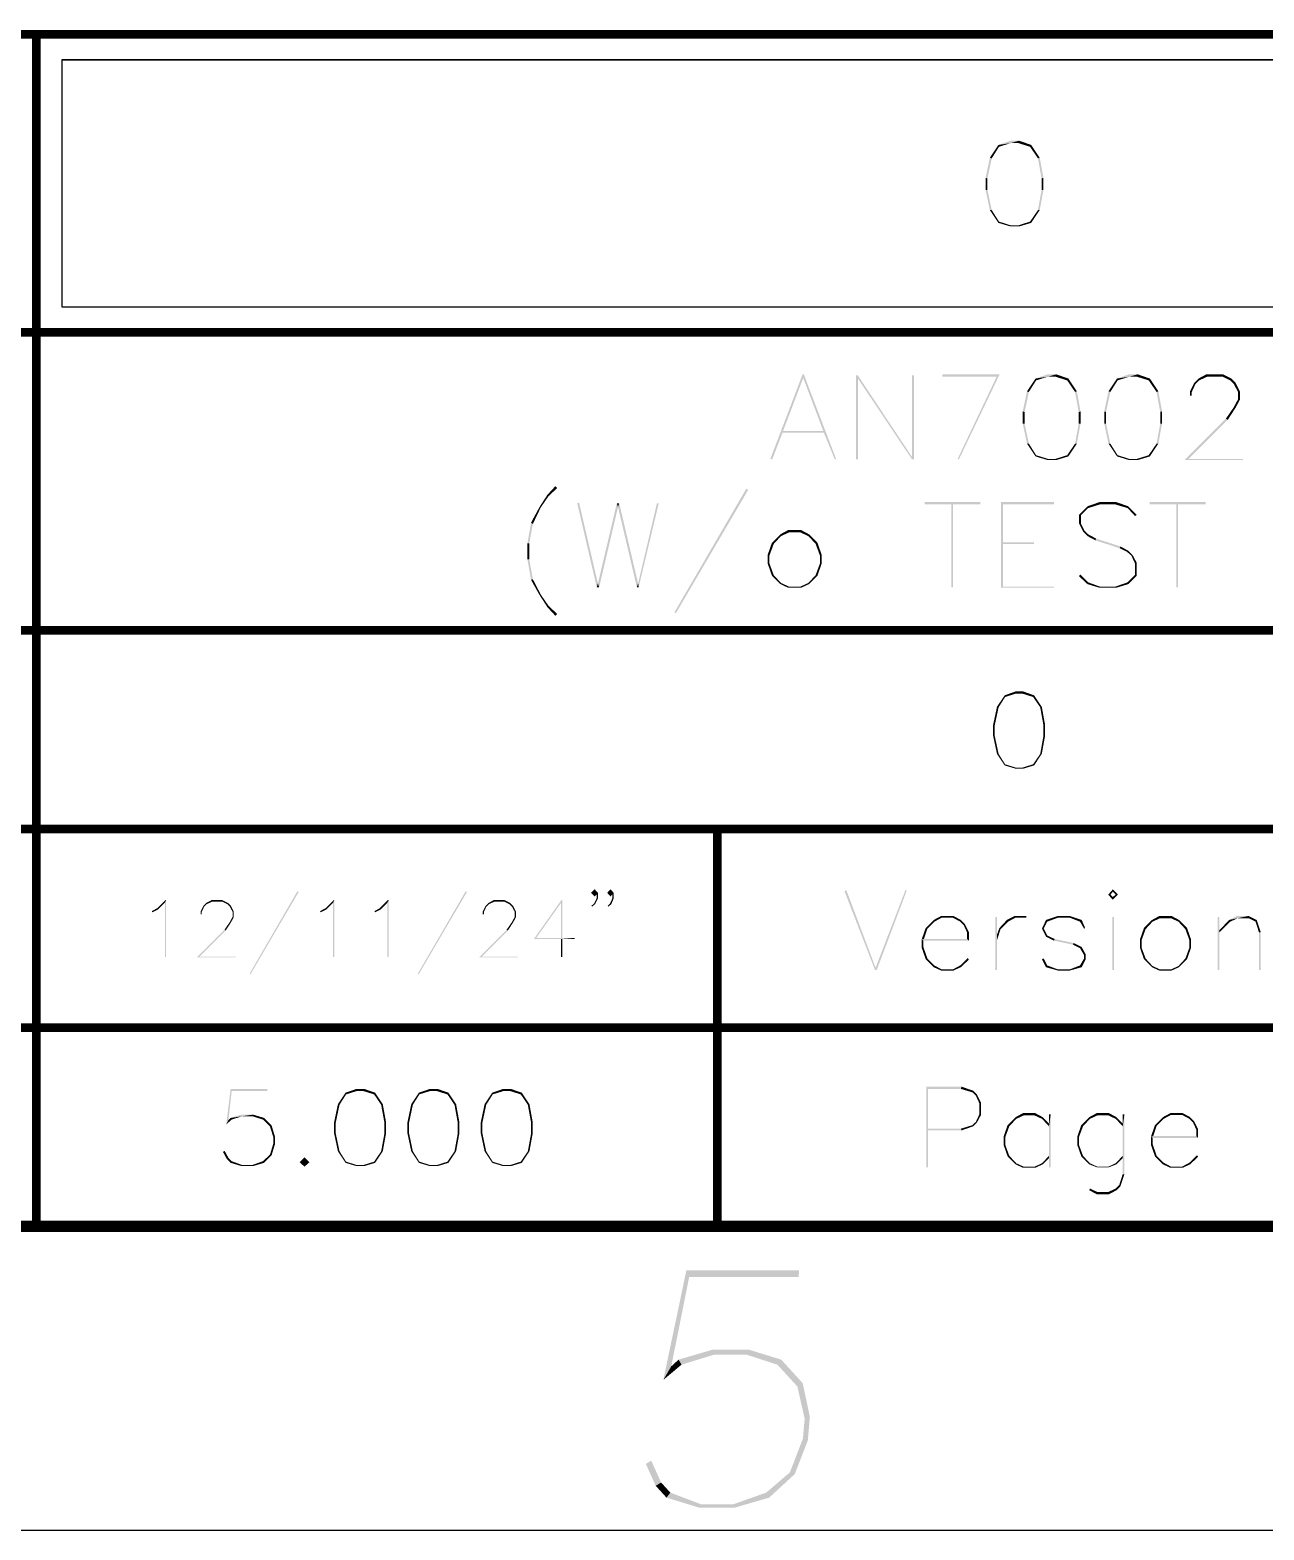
# Model space of a CAD drawing. Header units: millimetres. Extents: x 0 to 297, y 0 to 210.
# Drawn here: x 255.62 to 277.36, y 0 to 26.42 of the extents above; entities that cross this region are included whole.
import ezdxf

# ---------------------------------------------------------------- set-up
doc = ezdxf.new("R2010")
doc.units = ezdxf.units.MM
doc.header["$LTSCALE"] = 16.335
doc.layers.get('0').update_dxf_attribs({"linetype": 'CONTINUOUS'})

msp = doc.modelspace()

# ---------------------------------------------------------------- linework, layer by layer
at = {"color": 7, "linetype": 'Continuous'}
for p, q in [((255.756, 26.325), (291.756, 26.325)), ((255.756, 26.325), (255.756, 5.325)), ((256.184, 25.898), (291.284, 25.898)), ((256.184, 25.898), (256.184, 21.548)), ((291.284, 25.898), (256.184, 25.898)), ((256.184, 25.898), (256.184, 21.548)), ((256.184, 21.548), (291.284, 21.548)), ((256.184, 21.548), (291.284, 21.548)), ((255.721, 21.093), (291.721, 21.093)), ((255.721, 21.093), (255.721, 15.873)), ((255.756, 21.075), (291.756, 21.075)), ((255.721, 15.873), (291.721, 15.873)), ((255.739, 15.846), (291.739, 15.846)), ((255.739, 15.846), (255.739, 12.346)), ((255.756, 15.825), (291.756, 15.825)), ((255.739, 12.346), (291.739, 12.346)), ((255.756, 12.325), (291.756, 12.325)), ((255.765, 12.345), (267.765, 12.345)), ((255.765, 12.345), (255.765, 5.345)), ((267.756, 12.325), (267.756, 5.325)), ((267.765, 12.345), (267.765, 5.345)), ((255.756, 8.825), (291.756, 8.825)), ((255.765, 8.845), (267.765, 8.845)), ((255.756, 5.325), (291.756, 5.325)), ((255.765, 5.345), (267.765, 5.345)), ((0, 0), (297, 0))]:
    msp.add_line(p, q, dxfattribs=at)
for points, const_width in [([(179.434, 26.348), (291.734, 26.348)], 0.15), ([(255.734, 5.348), (255.734, 26.348)], 0.15), ([(243.734, 21.098), (291.734, 21.098)], 0.15), ([(179.434, 15.848), (291.734, 15.848)], 0.15), ([(179.434, 12.348), (291.734, 12.348)], 0.15), ([(267.734, 5.348), (267.734, 12.348)], 0.15), ([(291.734, 8.848), (179.434, 8.848)], 0.15), ([(291.734, 5.348), (5.266, 5.348)], 0.2)]:
    msp.add_lwpolyline(points, dxfattribs=dict(at, const_width=const_width))
for points in [[(272.695, 24.366), (272.534, 24.173), (272.684, 24.398)], [(272.534, 24.173), (272.695, 24.366), (272.567, 24.162)], [(273.049, 24.473), (272.899, 24.43), (272.684, 24.398)], [(273.049, 24.473), (272.684, 24.398), (272.899, 24.473)], [(272.684, 24.398), (272.899, 24.43), (272.695, 24.366)], [(273.038, 24.43), (272.899, 24.43), (273.049, 24.473)], [(273.038, 24.43), (273.049, 24.473), (273.263, 24.398)], [(273.263, 24.398), (273.242, 24.366), (273.038, 24.43)], [(273.242, 24.366), (273.263, 24.398), (273.413, 24.173)], [(273.413, 24.173), (273.381, 24.162), (273.242, 24.366)], [(272.567, 24.162), (272.459, 23.819), (272.534, 24.173)], [(272.459, 23.819), (272.567, 24.162), (272.492, 23.808)], [(273.381, 24.162), (273.413, 24.173), (273.477, 23.819)], [(273.477, 23.819), (273.445, 23.808), (273.381, 24.162)], [(272.492, 23.808), (272.459, 23.605), (272.459, 23.819)], [(272.459, 23.605), (272.492, 23.808), (272.492, 23.605)], [(273.445, 23.605), (273.445, 23.808), (273.477, 23.819)], [(273.445, 23.605), (273.477, 23.819), (273.477, 23.605)], [(272.492, 23.605), (272.534, 23.251), (272.459, 23.605)], [(272.534, 23.251), (272.492, 23.605), (272.567, 23.251)], [(273.477, 23.605), (273.381, 23.251), (273.445, 23.605)], [(273.381, 23.251), (273.477, 23.605), (273.413, 23.251)], [(272.567, 23.251), (272.684, 23.026), (272.534, 23.251)], [(272.567, 23.251), (272.695, 23.048), (272.684, 23.026)], [(272.684, 23.026), (272.695, 23.048), (272.899, 22.983)], [(272.899, 22.983), (272.899, 22.962), (272.684, 23.026)], [(273.263, 23.026), (273.038, 22.983), (273.242, 23.048)], [(273.038, 22.983), (273.263, 23.026), (273.049, 22.962)], [(273.413, 23.251), (273.242, 23.048), (273.381, 23.251)], [(273.242, 23.048), (273.413, 23.251), (273.263, 23.026)], [(272.899, 22.983), (273.038, 22.983), (272.899, 22.962)], [(273.049, 22.962), (272.899, 22.962), (273.038, 22.983)], [(269.256, 20.358), (269.246, 20.294), (268.667, 18.869)], [(269.256, 20.358), (268.667, 18.869), (269.235, 20.358)], [(269.599, 19.362), (269.246, 20.294), (269.256, 20.358)], [(269.599, 19.362), (269.256, 20.358), (269.824, 18.869)], [(272.706, 20.358), (271.699, 20.315), (271.699, 20.358)], [(272.653, 20.315), (271.699, 20.315), (272.706, 20.358)], [(271.967, 18.869), (272.653, 20.315), (272.706, 20.358)], [(271.967, 18.869), (272.706, 20.358), (271.988, 18.858)], [(273.703, 20.358), (273.553, 20.315), (273.338, 20.283)], [(273.703, 20.358), (273.338, 20.283), (273.553, 20.358)], [(273.692, 20.315), (273.553, 20.315), (273.703, 20.358)], [(273.692, 20.315), (273.703, 20.358), (273.917, 20.283)], [(275.138, 20.358), (274.988, 20.315), (274.774, 20.283)], [(275.138, 20.358), (274.774, 20.283), (274.988, 20.358)], [(275.128, 20.315), (274.988, 20.315), (275.138, 20.358)], [(275.128, 20.315), (275.138, 20.358), (275.353, 20.283)], [(276.36, 20.315), (276.21, 20.283), (276.349, 20.358)], [(276.349, 20.358), (276.638, 20.358), (276.36, 20.315)], [(276.638, 20.315), (276.36, 20.315), (276.638, 20.358)], [(276.638, 20.315), (276.638, 20.358), (276.788, 20.283)], [(269.246, 20.294), (268.892, 19.362), (268.667, 18.869)], [(270.21, 20.337), (270.21, 20.283), (270.178, 18.858)], [(270.21, 20.337), (270.178, 18.858), (270.178, 20.337)], [(270.178, 18.858), (270.21, 20.283), (270.21, 18.858)], [(270.21, 20.283), (270.21, 20.337), (271.163, 18.901)], [(271.163, 18.901), (271.163, 18.858), (270.21, 20.283)], [(271.196, 20.337), (271.163, 18.901), (271.163, 20.337)], [(271.163, 18.858), (271.163, 18.901), (271.196, 20.337)], [(271.163, 18.858), (271.196, 20.337), (271.196, 18.858)], [(273.349, 20.251), (273.188, 20.058), (273.338, 20.283)], [(273.188, 20.058), (273.349, 20.251), (273.221, 20.047)], [(273.338, 20.283), (273.553, 20.315), (273.349, 20.251)], [(273.917, 20.283), (273.896, 20.251), (273.692, 20.315)], [(273.896, 20.251), (273.917, 20.283), (274.067, 20.058)], [(274.067, 20.058), (274.035, 20.047), (273.896, 20.251)], [(274.785, 20.251), (274.624, 20.058), (274.774, 20.283)], [(274.624, 20.058), (274.785, 20.251), (274.656, 20.047)], [(274.774, 20.283), (274.988, 20.315), (274.785, 20.251)], [(275.353, 20.283), (275.331, 20.251), (275.128, 20.315)], [(275.331, 20.251), (275.353, 20.283), (275.503, 20.058)], [(275.503, 20.058), (275.471, 20.047), (275.331, 20.251)], [(276.156, 20.187), (276.06, 20.058), (276.135, 20.208)], [(276.06, 20.058), (276.156, 20.187), (276.092, 20.047)], [(276.221, 20.251), (276.135, 20.208), (276.21, 20.283)], [(276.135, 20.208), (276.221, 20.251), (276.156, 20.187)], [(276.21, 20.283), (276.36, 20.315), (276.221, 20.251)], [(276.788, 20.283), (276.767, 20.251), (276.638, 20.315)], [(276.767, 20.251), (276.788, 20.283), (276.863, 20.208)], [(276.863, 20.208), (276.831, 20.187), (276.767, 20.251)], [(276.831, 20.187), (276.863, 20.208), (276.938, 20.058)], [(276.938, 20.058), (276.906, 20.047), (276.831, 20.187)], [(273.221, 20.047), (273.113, 19.704), (273.188, 20.058)], [(273.113, 19.704), (273.221, 20.047), (273.146, 19.694)], [(274.035, 20.047), (274.067, 20.058), (274.131, 19.704)], [(274.131, 19.704), (274.099, 19.694), (274.035, 20.047)], [(274.656, 20.047), (274.549, 19.704), (274.624, 20.058)], [(274.549, 19.704), (274.656, 20.047), (274.581, 19.694)], [(275.471, 20.047), (275.503, 20.058), (275.567, 19.704)], [(275.567, 19.704), (275.535, 19.694), (275.471, 20.047)], [(276.092, 20.047), (276.06, 19.983), (276.06, 20.058)], [(276.06, 19.983), (276.092, 20.047), (276.092, 19.983)], [(276.938, 19.908), (276.831, 19.779), (276.906, 19.919)], [(276.831, 19.779), (276.938, 19.908), (276.863, 19.769)], [(276.906, 19.919), (276.906, 20.047), (276.938, 20.058)], [(276.906, 19.919), (276.938, 20.058), (276.938, 19.908)], [(273.146, 19.694), (273.113, 19.49), (273.113, 19.704)], [(273.113, 19.49), (273.146, 19.694), (273.146, 19.49)], [(274.099, 19.49), (274.099, 19.694), (274.131, 19.704)], [(274.099, 19.49), (274.131, 19.704), (274.131, 19.49)], [(274.581, 19.694), (274.549, 19.49), (274.549, 19.704)], [(274.549, 19.49), (274.581, 19.694), (274.581, 19.49)], [(275.535, 19.49), (275.535, 19.694), (275.567, 19.704)], [(275.535, 19.49), (275.567, 19.704), (275.567, 19.49)], [(276.724, 19.554), (275.963, 18.847), (276.692, 19.576)], [(276.724, 19.554), (276.038, 18.869), (275.963, 18.847)], [(276.863, 19.769), (276.692, 19.576), (276.831, 19.779)], [(276.692, 19.576), (276.863, 19.769), (276.724, 19.554)], [(268.892, 19.362), (268.881, 19.329), (268.667, 18.869)], [(268.667, 18.869), (268.881, 19.329), (268.699, 18.858)], [(268.892, 19.362), (269.599, 19.362), (268.881, 19.329)], [(269.61, 19.329), (268.881, 19.329), (269.599, 19.362)], [(269.824, 18.869), (269.61, 19.329), (269.599, 19.362)], [(269.824, 18.869), (269.803, 18.858), (269.61, 19.329)], [(273.146, 19.49), (273.188, 19.137), (273.113, 19.49)], [(273.188, 19.137), (273.146, 19.49), (273.221, 19.137)], [(274.131, 19.49), (274.035, 19.137), (274.099, 19.49)], [(274.035, 19.137), (274.131, 19.49), (274.067, 19.137)], [(274.581, 19.49), (274.624, 19.137), (274.549, 19.49)], [(274.624, 19.137), (274.581, 19.49), (274.656, 19.137)], [(275.567, 19.49), (275.471, 19.137), (275.535, 19.49)], [(275.471, 19.137), (275.567, 19.49), (275.503, 19.137)], [(273.221, 19.137), (273.338, 18.912), (273.188, 19.137)], [(273.221, 19.137), (273.349, 18.933), (273.338, 18.912)], [(274.067, 19.137), (273.896, 18.933), (274.035, 19.137)], [(273.896, 18.933), (274.067, 19.137), (273.917, 18.912)], [(274.656, 19.137), (274.774, 18.912), (274.624, 19.137)], [(274.656, 19.137), (274.785, 18.933), (274.774, 18.912)], [(275.503, 19.137), (275.331, 18.933), (275.471, 19.137)], [(275.331, 18.933), (275.503, 19.137), (275.353, 18.912)], [(273.338, 18.912), (273.349, 18.933), (273.553, 18.869)], [(273.553, 18.869), (273.553, 18.847), (273.338, 18.912)], [(273.553, 18.869), (273.692, 18.869), (273.553, 18.847)], [(273.703, 18.847), (273.553, 18.847), (273.692, 18.869)], [(273.917, 18.912), (273.692, 18.869), (273.896, 18.933)], [(273.692, 18.869), (273.917, 18.912), (273.703, 18.847)], [(274.774, 18.912), (274.785, 18.933), (274.988, 18.869)], [(274.988, 18.869), (274.988, 18.847), (274.774, 18.912)], [(274.988, 18.869), (275.128, 18.869), (274.988, 18.847)], [(275.138, 18.847), (274.988, 18.847), (275.128, 18.869)], [(275.353, 18.912), (275.128, 18.869), (275.331, 18.933)], [(275.128, 18.869), (275.353, 18.912), (275.138, 18.847)], [(276.038, 18.869), (276.992, 18.869), (275.963, 18.847)], [(275.963, 18.847), (276.992, 18.869), (276.992, 18.847)], [(264.762, 18.215), (264.601, 18.022), (264.74, 18.237)], [(264.912, 18.354), (264.74, 18.237), (264.879, 18.387)], [(264.74, 18.237), (264.912, 18.354), (264.762, 18.215)], [(268.276, 18.322), (266.979, 16.169), (268.244, 18.344)], [(266.979, 16.169), (268.276, 18.322), (267.001, 16.147)], [(264.622, 18.012), (264.451, 17.744), (264.601, 18.022)], [(264.451, 17.744), (264.622, 18.012), (264.483, 17.722)], [(264.601, 18.022), (264.762, 18.215), (264.622, 18.012)], [(265.265, 18.087), (265.297, 18.097), (265.629, 16.672)], [(265.629, 16.672), (265.608, 16.608), (265.265, 18.087)], [(265.983, 18.022), (265.629, 16.672), (265.962, 18.087)], [(265.629, 16.672), (265.983, 18.022), (265.651, 16.608)], [(265.962, 18.087), (266.004, 18.087), (265.983, 18.022)], [(265.983, 18.022), (266.004, 18.087), (266.337, 16.672)], [(266.337, 16.672), (266.315, 16.608), (265.983, 18.022)], [(266.701, 18.087), (266.337, 16.672), (266.669, 18.087)], [(266.337, 16.672), (266.701, 18.087), (266.347, 16.608)], [(272.369, 18.108), (271.383, 18.065), (271.383, 18.108)], [(271.854, 18.065), (271.383, 18.065), (272.369, 18.108)], [(271.887, 18.065), (271.854, 18.065), (272.369, 18.108)], [(271.887, 18.065), (271.854, 16.608), (271.854, 18.065)], [(271.854, 16.608), (271.887, 18.065), (271.887, 16.608)], [(271.887, 18.065), (272.369, 18.108), (272.369, 18.065)], [(272.733, 18.108), (273.665, 18.108), (272.765, 18.065)], [(272.765, 18.065), (272.733, 16.597), (272.733, 18.108)], [(272.765, 18.065), (272.765, 17.401), (272.733, 16.597)], [(272.765, 18.065), (273.665, 18.108), (273.665, 18.065)], [(274.265, 18.001), (274.104, 17.883), (274.254, 18.033)], [(274.104, 17.883), (274.265, 18.001), (274.137, 17.872)], [(274.469, 18.065), (274.254, 18.033), (274.469, 18.108)], [(274.254, 18.033), (274.469, 18.065), (274.265, 18.001)], [(274.469, 18.108), (274.758, 18.108), (274.469, 18.065)], [(274.747, 18.065), (274.469, 18.065), (274.758, 18.108)], [(274.747, 18.065), (274.758, 18.108), (274.972, 18.033)], [(274.972, 18.033), (274.962, 18.001), (274.747, 18.065)], [(274.962, 18.001), (274.972, 18.033), (275.122, 17.883)], [(275.122, 17.883), (275.09, 17.862), (274.962, 18.001)], [(276.333, 18.108), (275.347, 18.065), (275.347, 18.108)], [(275.819, 18.065), (275.347, 18.065), (276.333, 18.108)], [(275.851, 18.065), (275.819, 18.065), (276.333, 18.108)], [(275.851, 18.065), (275.819, 16.608), (275.819, 18.065)], [(275.819, 16.608), (275.851, 18.065), (275.851, 16.608)], [(275.851, 18.065), (276.333, 18.108), (276.333, 18.065)], [(264.483, 17.722), (264.387, 17.379), (264.451, 17.744)], [(264.387, 17.379), (264.483, 17.722), (264.419, 17.379)], [(274.137, 17.872), (274.104, 17.733), (274.104, 17.883)], [(274.104, 17.733), (274.137, 17.872), (274.137, 17.733)], [(274.137, 17.733), (274.179, 17.583), (274.104, 17.733)], [(274.137, 17.733), (274.201, 17.604), (274.179, 17.583)], [(268.854, 17.508), (268.694, 17.39), (268.844, 17.54)], [(268.694, 17.39), (268.854, 17.508), (268.726, 17.369)], [(268.994, 17.572), (268.844, 17.54), (268.983, 17.615)], [(268.844, 17.54), (268.994, 17.572), (268.854, 17.508)], [(268.983, 17.615), (269.208, 17.615), (268.994, 17.572)], [(269.197, 17.572), (268.994, 17.572), (269.208, 17.615)], [(269.197, 17.572), (269.208, 17.615), (269.347, 17.54)], [(269.347, 17.54), (269.337, 17.508), (269.197, 17.572)], [(269.337, 17.508), (269.347, 17.54), (269.497, 17.39)], [(269.497, 17.39), (269.465, 17.369), (269.337, 17.508)], [(274.179, 17.583), (274.201, 17.604), (274.265, 17.54)], [(274.265, 17.54), (274.254, 17.508), (274.179, 17.583)], [(274.254, 17.508), (274.265, 17.54), (274.404, 17.465)], [(274.404, 17.465), (274.394, 17.433), (274.254, 17.508)], [(274.394, 17.433), (274.404, 17.465), (274.833, 17.326)], [(264.419, 17.379), (264.387, 17.101), (264.387, 17.379)], [(264.387, 17.101), (264.419, 17.379), (264.419, 17.101)], [(268.726, 17.369), (268.619, 17.176), (268.694, 17.39)], [(268.619, 17.176), (268.726, 17.369), (268.651, 17.165)], [(268.651, 17.165), (268.619, 17.026), (268.619, 17.176)], [(269.465, 17.369), (269.497, 17.39), (269.572, 17.176)], [(269.572, 17.176), (269.54, 17.165), (269.465, 17.369)], [(269.54, 17.026), (269.54, 17.165), (269.572, 17.176)], [(269.54, 17.026), (269.572, 17.176), (269.572, 17.026)], [(272.765, 17.401), (272.765, 17.369), (272.733, 16.597)], [(272.765, 17.369), (272.765, 16.619), (272.733, 16.597)], [(272.765, 17.369), (273.312, 17.401), (273.312, 17.369)], [(272.765, 17.401), (273.312, 17.401), (272.765, 17.369)], [(274.833, 17.326), (274.822, 17.294), (274.394, 17.433)], [(274.822, 17.294), (274.833, 17.326), (274.972, 17.251)], [(274.972, 17.251), (274.951, 17.229), (274.822, 17.294)], [(274.951, 17.229), (274.972, 17.251), (275.047, 17.176)], [(275.047, 17.176), (275.026, 17.165), (274.951, 17.229)], [(275.026, 17.165), (275.047, 17.176), (275.122, 17.037)], [(264.419, 17.101), (264.451, 16.737), (264.387, 17.101)], [(264.419, 17.101), (264.483, 16.747), (264.451, 16.737)], [(268.619, 17.026), (268.651, 17.165), (268.651, 17.026)], [(268.651, 17.026), (268.694, 16.812), (268.619, 17.026)], [(268.651, 17.026), (268.726, 16.822), (268.694, 16.812)], [(269.572, 17.026), (269.465, 16.822), (269.54, 17.026)], [(269.465, 16.822), (269.572, 17.026), (269.497, 16.812)], [(275.122, 17.037), (275.09, 17.026), (275.026, 17.165)], [(275.09, 16.822), (275.09, 17.026), (275.122, 17.037)], [(275.09, 16.822), (275.122, 17.037), (275.122, 16.812)], [(264.451, 16.737), (264.483, 16.747), (264.622, 16.479)], [(264.622, 16.479), (264.601, 16.469), (264.451, 16.737)], [(265.651, 16.608), (265.608, 16.608), (265.629, 16.672)], [(266.347, 16.608), (266.315, 16.608), (266.337, 16.672)], [(268.694, 16.812), (268.726, 16.822), (268.854, 16.683)], [(268.854, 16.683), (268.844, 16.662), (268.694, 16.812)], [(268.844, 16.662), (268.854, 16.683), (268.994, 16.619)], [(268.994, 16.619), (268.983, 16.597), (268.844, 16.662)], [(269.347, 16.662), (269.197, 16.619), (269.337, 16.683)], [(269.197, 16.619), (269.347, 16.662), (269.208, 16.597)], [(269.497, 16.812), (269.337, 16.683), (269.465, 16.822)], [(269.337, 16.683), (269.497, 16.812), (269.347, 16.662)], [(274.104, 16.801), (274.126, 16.833), (274.265, 16.694)], [(274.265, 16.694), (274.254, 16.662), (274.104, 16.801)], [(274.254, 16.662), (274.265, 16.694), (274.469, 16.619)], [(274.469, 16.619), (274.469, 16.597), (274.254, 16.662)], [(274.972, 16.662), (274.747, 16.619), (274.962, 16.694)], [(274.747, 16.619), (274.972, 16.662), (274.758, 16.597)], [(275.122, 16.812), (274.962, 16.694), (275.09, 16.822)], [(274.962, 16.694), (275.122, 16.812), (274.972, 16.662)], [(264.601, 16.469), (264.622, 16.479), (264.762, 16.276)], [(264.762, 16.276), (264.74, 16.254), (264.601, 16.469)], [(268.994, 16.619), (269.197, 16.619), (268.983, 16.597)], [(269.208, 16.597), (268.983, 16.597), (269.197, 16.619)], [(272.765, 16.619), (273.665, 16.619), (272.733, 16.597)], [(272.733, 16.597), (273.665, 16.619), (273.665, 16.597)], [(274.469, 16.619), (274.747, 16.619), (274.469, 16.597)], [(274.758, 16.597), (274.469, 16.597), (274.747, 16.619)], [(264.74, 16.254), (264.762, 16.276), (264.912, 16.137)], [(264.912, 16.137), (264.879, 16.104), (264.74, 16.254)], [(272.803, 14.674), (272.659, 14.501), (272.794, 14.703)], [(272.659, 14.501), (272.803, 14.674), (272.688, 14.491)], [(273.122, 14.771), (272.987, 14.732), (272.794, 14.703)], [(273.122, 14.771), (272.794, 14.703), (272.987, 14.771)], [(272.794, 14.703), (272.987, 14.732), (272.803, 14.674)], [(273.112, 14.732), (272.987, 14.732), (273.122, 14.771)], [(273.112, 14.732), (273.122, 14.771), (273.314, 14.703)], [(273.314, 14.703), (273.295, 14.674), (273.112, 14.732)], [(273.295, 14.674), (273.314, 14.703), (273.449, 14.501)], [(273.449, 14.501), (273.421, 14.491), (273.295, 14.674)], [(272.688, 14.491), (272.591, 14.183), (272.659, 14.501)], [(272.591, 14.183), (272.688, 14.491), (272.62, 14.173)], [(273.421, 14.491), (273.449, 14.501), (273.507, 14.183)], [(273.507, 14.183), (273.478, 14.173), (273.421, 14.491)], [(272.62, 14.173), (272.591, 13.99), (272.591, 14.183)], [(272.591, 13.99), (272.62, 14.173), (272.62, 13.99)], [(273.478, 13.99), (273.478, 14.173), (273.507, 14.183)], [(273.478, 13.99), (273.507, 14.183), (273.507, 13.99)], [(272.62, 13.99), (272.659, 13.672), (272.591, 13.99)], [(272.659, 13.672), (272.62, 13.99), (272.688, 13.672)], [(273.507, 13.99), (273.421, 13.672), (273.478, 13.99)], [(273.421, 13.672), (273.507, 13.99), (273.449, 13.672)], [(272.688, 13.672), (272.794, 13.469), (272.659, 13.672)], [(272.688, 13.672), (272.803, 13.488), (272.794, 13.469)], [(272.794, 13.469), (272.803, 13.488), (272.987, 13.431)], [(273.314, 13.469), (273.112, 13.431), (273.295, 13.488)], [(273.449, 13.672), (273.295, 13.488), (273.421, 13.672)], [(273.295, 13.488), (273.449, 13.672), (273.314, 13.469)], [(272.987, 13.431), (272.987, 13.411), (272.794, 13.469)], [(272.987, 13.431), (273.112, 13.431), (272.987, 13.411)], [(273.122, 13.411), (272.987, 13.411), (273.112, 13.431)], [(273.112, 13.431), (273.314, 13.469), (273.122, 13.411)], [(260.357, 11.238), (259.493, 9.802), (260.335, 11.252)], [(259.493, 9.802), (260.357, 11.238), (259.507, 9.788)], [(263.321, 11.238), (262.457, 9.802), (263.3, 11.252)], [(262.457, 9.802), (263.321, 11.238), (262.471, 9.788)], [(265.507, 11.224), (265.571, 11.288), (265.628, 11.224)], [(265.628, 11.224), (265.571, 11.159), (265.507, 11.224)], [(265.628, 11.124), (265.564, 11.038), (265.607, 11.131)], [(265.564, 11.038), (265.628, 11.124), (265.578, 11.024)], [(265.628, 11.224), (265.607, 11.195), (265.571, 11.159)], [(265.607, 11.131), (265.607, 11.195), (265.628, 11.224)], [(265.607, 11.131), (265.628, 11.224), (265.628, 11.124)], [(265.793, 11.224), (265.85, 11.288), (265.907, 11.224)], [(265.907, 11.224), (265.85, 11.159), (265.793, 11.224)], [(265.907, 11.124), (265.843, 11.038), (265.885, 11.131)], [(265.843, 11.038), (265.907, 11.124), (265.864, 11.024)], [(265.907, 11.224), (265.885, 11.195), (265.85, 11.159)], [(265.885, 11.131), (265.885, 11.195), (265.907, 11.224)], [(265.885, 11.131), (265.907, 11.224), (265.907, 11.124)], [(269.973, 11.253), (270.004, 11.274), (270.521, 9.904)], [(270.521, 9.904), (270.511, 9.864), (269.973, 11.253)], [(270.511, 9.864), (270.521, 9.904), (271.069, 11.263)], [(270.511, 9.864), (271.069, 11.263), (270.541, 9.864)], [(271.069, 11.263), (270.521, 9.904), (271.048, 11.274)], [(274.7, 11.243), (274.619, 11.192), (274.7, 11.284)], [(274.619, 11.192), (274.7, 11.243), (274.659, 11.192)], [(274.659, 11.192), (274.7, 11.101), (274.619, 11.192)], [(274.659, 11.192), (274.7, 11.152), (274.7, 11.101)], [(274.751, 11.192), (274.7, 11.243), (274.7, 11.284)], [(274.751, 11.192), (274.7, 11.284), (274.791, 11.192)], [(274.791, 11.192), (274.7, 11.152), (274.751, 11.192)], [(274.7, 11.152), (274.791, 11.192), (274.7, 11.101)], [(257.878, 10.931), (257.771, 10.902), (257.864, 10.952)], [(257.771, 10.902), (257.878, 10.931), (257.778, 10.881)], [(258.021, 11.095), (258, 11.052), (257.864, 10.952)], [(258.021, 11.095), (257.864, 10.952), (258.007, 11.095)], [(257.864, 10.952), (258, 11.052), (257.878, 10.931)], [(258, 10.095), (258, 11.052), (258.021, 11.095)], [(258, 10.095), (258.021, 11.095), (258.021, 10.095)], [(258.693, 10.981), (258.628, 10.895), (258.678, 10.995)], [(258.628, 10.895), (258.693, 10.981), (258.65, 10.888)], [(258.65, 10.888), (258.628, 10.845), (258.628, 10.895)], [(258.628, 10.845), (258.65, 10.888), (258.65, 10.845)], [(258.735, 11.024), (258.678, 10.995), (258.728, 11.045)], [(258.678, 10.995), (258.735, 11.024), (258.693, 10.981)], [(258.828, 11.066), (258.728, 11.045), (258.821, 11.095)], [(258.728, 11.045), (258.828, 11.066), (258.735, 11.024)], [(258.821, 11.095), (259.014, 11.095), (258.828, 11.066)], [(259.014, 11.066), (258.828, 11.066), (259.014, 11.095)], [(259.014, 11.066), (259.014, 11.095), (259.114, 11.045)], [(259.114, 11.045), (259.1, 11.024), (259.014, 11.066)], [(259.1, 11.024), (259.114, 11.045), (259.164, 10.995)], [(259.164, 10.995), (259.143, 10.981), (259.1, 11.024)], [(259.143, 10.981), (259.164, 10.995), (259.214, 10.895)], [(259.214, 10.895), (259.193, 10.888), (259.143, 10.981)], [(259.193, 10.802), (259.193, 10.888), (259.214, 10.895)], [(259.193, 10.802), (259.214, 10.895), (259.214, 10.795)], [(260.843, 10.931), (260.735, 10.902), (260.828, 10.952)], [(260.735, 10.902), (260.843, 10.931), (260.743, 10.881)], [(260.985, 11.095), (260.964, 11.052), (260.828, 10.952)], [(260.985, 11.095), (260.828, 10.952), (260.971, 11.095)], [(260.828, 10.952), (260.964, 11.052), (260.843, 10.931)], [(260.964, 10.095), (260.964, 11.052), (260.985, 11.095)], [(260.964, 10.095), (260.985, 11.095), (260.985, 10.095)], [(261.8, 10.931), (261.693, 10.902), (261.785, 10.952)], [(261.693, 10.902), (261.8, 10.931), (261.7, 10.881)], [(261.943, 11.095), (261.921, 11.052), (261.785, 10.952)], [(261.943, 11.095), (261.785, 10.952), (261.928, 11.095)], [(261.785, 10.952), (261.921, 11.052), (261.8, 10.931)], [(261.921, 10.095), (261.921, 11.052), (261.943, 11.095)], [(261.921, 10.095), (261.943, 11.095), (261.943, 10.095)], [(263.664, 10.981), (263.6, 10.895), (263.65, 10.995)], [(263.6, 10.895), (263.664, 10.981), (263.621, 10.888)], [(263.621, 10.888), (263.6, 10.845), (263.6, 10.895)], [(263.6, 10.845), (263.621, 10.888), (263.621, 10.845)], [(263.707, 11.024), (263.65, 10.995), (263.7, 11.045)], [(263.65, 10.995), (263.707, 11.024), (263.664, 10.981)], [(263.8, 11.066), (263.7, 11.045), (263.793, 11.095)], [(263.7, 11.045), (263.8, 11.066), (263.707, 11.024)], [(263.793, 11.095), (263.985, 11.095), (263.8, 11.066)], [(263.985, 11.066), (263.8, 11.066), (263.985, 11.095)], [(263.985, 11.066), (263.985, 11.095), (264.085, 11.045)], [(264.085, 11.045), (264.071, 11.024), (263.985, 11.066)], [(264.071, 11.024), (264.085, 11.045), (264.135, 10.995)], [(264.135, 10.995), (264.114, 10.981), (264.071, 11.024)], [(264.114, 10.981), (264.135, 10.995), (264.185, 10.895)], [(264.185, 10.895), (264.164, 10.888), (264.114, 10.981)], [(264.164, 10.802), (264.164, 10.888), (264.185, 10.895)], [(264.164, 10.802), (264.185, 10.895), (264.185, 10.795)], [(265, 11.095), (264.978, 11.045), (264.5, 10.409)], [(265, 11.095), (264.5, 10.409), (264.985, 11.095)], [(264.978, 11.045), (264.543, 10.431), (264.5, 10.409)], [(264.978, 10.431), (264.978, 11.045), (265, 11.095)], [(264.978, 10.431), (265, 11.095), (265, 10.431)], [(265.578, 11.024), (265.514, 10.995), (265.564, 11.038)], [(265.514, 10.995), (265.578, 11.024), (265.528, 10.981)], [(265.864, 11.024), (265.8, 10.995), (265.843, 11.038)], [(265.8, 10.995), (265.864, 11.024), (265.814, 10.981)], [(259.071, 10.559), (258.564, 10.088), (259.05, 10.574)], [(259.164, 10.702), (259.05, 10.574), (259.143, 10.709)], [(259.05, 10.574), (259.164, 10.702), (259.071, 10.559)], [(259.214, 10.795), (259.143, 10.709), (259.193, 10.802)], [(259.143, 10.709), (259.214, 10.795), (259.164, 10.702)], [(264.043, 10.559), (263.535, 10.088), (264.021, 10.574)], [(264.135, 10.702), (264.021, 10.574), (264.114, 10.709)], [(264.021, 10.574), (264.135, 10.702), (264.043, 10.559)], [(264.185, 10.795), (264.114, 10.709), (264.164, 10.802)], [(264.114, 10.709), (264.185, 10.795), (264.135, 10.702)], [(271.434, 10.594), (271.332, 10.401), (271.403, 10.604)], [(271.434, 10.594), (271.373, 10.411), (271.332, 10.401)], [(271.556, 10.716), (271.403, 10.604), (271.545, 10.746)], [(271.403, 10.604), (271.556, 10.716), (271.434, 10.594)], [(271.687, 10.787), (271.545, 10.746), (271.677, 10.817)], [(271.545, 10.746), (271.687, 10.787), (271.556, 10.716)], [(271.677, 10.817), (271.89, 10.817), (271.687, 10.787)], [(271.88, 10.787), (271.687, 10.787), (271.89, 10.817)], [(271.88, 10.787), (271.89, 10.817), (272.022, 10.746)], [(272.022, 10.746), (272.012, 10.716), (271.88, 10.787)], [(272.012, 10.716), (272.022, 10.746), (272.093, 10.675)], [(272.093, 10.675), (272.073, 10.655), (272.012, 10.716)], [(272.073, 10.655), (272.093, 10.675), (272.164, 10.533)], [(272.164, 10.533), (272.134, 10.523), (272.073, 10.655)], [(272.661, 10.797), (272.661, 10.493), (272.631, 9.864)], [(272.661, 10.797), (272.631, 9.864), (272.631, 10.797)], [(272.722, 10.584), (272.661, 10.493), (272.702, 10.604)], [(272.661, 10.493), (272.722, 10.584), (272.661, 10.391)], [(272.854, 10.716), (272.702, 10.604), (272.834, 10.746)], [(272.702, 10.604), (272.854, 10.716), (272.722, 10.584)], [(272.986, 10.787), (272.834, 10.746), (272.976, 10.817)], [(272.834, 10.746), (272.986, 10.787), (272.854, 10.716)], [(272.976, 10.817), (273.178, 10.817), (272.986, 10.787)], [(272.986, 10.787), (273.178, 10.817), (273.178, 10.787)], [(273.544, 10.716), (273.452, 10.594), (273.523, 10.746)], [(273.452, 10.594), (273.544, 10.716), (273.483, 10.594)], [(273.483, 10.594), (273.523, 10.452), (273.452, 10.594)], [(273.483, 10.594), (273.544, 10.472), (273.523, 10.452)], [(273.736, 10.787), (273.523, 10.746), (273.736, 10.817)], [(273.523, 10.746), (273.736, 10.787), (273.544, 10.716)], [(273.736, 10.817), (273.939, 10.817), (273.736, 10.787)], [(273.939, 10.787), (273.736, 10.787), (273.939, 10.817)], [(273.939, 10.787), (273.939, 10.817), (274.152, 10.746)], [(274.152, 10.746), (274.122, 10.716), (273.939, 10.787)], [(274.122, 10.716), (274.152, 10.746), (274.213, 10.604)], [(274.213, 10.604), (274.193, 10.594), (274.122, 10.716)], [(274.72, 10.797), (274.69, 9.864), (274.69, 10.797)], [(274.69, 9.864), (274.72, 10.797), (274.72, 9.864)], [(275.278, 10.584), (275.177, 10.401), (275.248, 10.604)], [(275.177, 10.401), (275.278, 10.584), (275.207, 10.391)], [(275.4, 10.716), (275.248, 10.604), (275.39, 10.746)], [(275.248, 10.604), (275.4, 10.716), (275.278, 10.584)], [(275.532, 10.777), (275.39, 10.746), (275.521, 10.817)], [(275.39, 10.746), (275.532, 10.777), (275.4, 10.716)], [(275.521, 10.817), (275.734, 10.817), (275.532, 10.777)], [(275.724, 10.777), (275.532, 10.777), (275.734, 10.817)], [(275.724, 10.777), (275.734, 10.817), (275.866, 10.746)], [(275.866, 10.746), (275.856, 10.716), (275.724, 10.777)], [(275.856, 10.716), (275.866, 10.746), (276.008, 10.604)], [(276.008, 10.604), (275.978, 10.584), (275.856, 10.716)], [(275.978, 10.584), (276.008, 10.604), (276.079, 10.401)], [(276.079, 10.401), (276.049, 10.391), (275.978, 10.584)], [(276.576, 10.797), (276.576, 10.564), (276.546, 9.864)], [(276.576, 10.797), (276.546, 9.864), (276.546, 10.797)], [(276.769, 10.716), (276.576, 10.564), (276.749, 10.746)], [(276.576, 10.564), (276.769, 10.716), (276.576, 10.523)], [(277.094, 10.817), (276.901, 10.777), (276.749, 10.746)], [(277.094, 10.817), (276.749, 10.746), (276.891, 10.817)], [(276.749, 10.746), (276.901, 10.777), (276.769, 10.716)], [(277.094, 10.777), (276.901, 10.777), (277.094, 10.817)], [(277.094, 10.777), (277.094, 10.817), (277.236, 10.746)], [(277.236, 10.746), (277.215, 10.716), (277.094, 10.777)], [(277.215, 10.716), (277.236, 10.746), (277.307, 10.533)], [(277.307, 10.533), (277.276, 10.523), (277.215, 10.716)], [(259.071, 10.559), (258.614, 10.102), (258.564, 10.088)], [(264.043, 10.559), (263.585, 10.102), (263.535, 10.088)], [(265, 10.431), (265.221, 10.431), (264.5, 10.409)], [(264.978, 10.431), (265, 10.431), (264.5, 10.409)], [(264.543, 10.431), (264.978, 10.431), (264.5, 10.409)], [(264.978, 10.409), (264.5, 10.409), (265.221, 10.431)], [(265, 10.409), (264.978, 10.409), (265.221, 10.431)], [(265, 10.409), (264.978, 10.095), (264.978, 10.409)], [(264.978, 10.095), (265, 10.409), (265, 10.095)], [(265, 10.409), (265.221, 10.431), (265.221, 10.409)], [(271.373, 10.411), (272.134, 10.411), (271.332, 10.401)], [(271.363, 10.381), (271.332, 10.401), (272.134, 10.411)], [(271.363, 10.381), (271.332, 10.259), (271.332, 10.401)], [(271.363, 10.381), (271.363, 10.269), (271.332, 10.259)], [(272.164, 10.381), (271.363, 10.381), (272.134, 10.411)], [(272.134, 10.411), (272.134, 10.523), (272.164, 10.533)], [(272.134, 10.411), (272.164, 10.533), (272.164, 10.381)], [(272.661, 10.493), (272.661, 10.391), (272.631, 9.864)], [(272.631, 9.864), (272.661, 10.391), (272.661, 9.864)], [(273.523, 10.452), (273.544, 10.472), (273.675, 10.411)], [(273.675, 10.411), (273.665, 10.381), (273.523, 10.452)], [(273.665, 10.381), (273.675, 10.411), (274.01, 10.34)], [(274.01, 10.34), (274, 10.31), (273.665, 10.381)], [(274, 10.31), (274.01, 10.34), (274.152, 10.269)], [(274.152, 10.269), (274.122, 10.249), (274, 10.31)], [(275.207, 10.391), (275.177, 10.259), (275.177, 10.401)], [(275.177, 10.259), (275.207, 10.391), (275.207, 10.259)], [(276.049, 10.259), (276.049, 10.391), (276.079, 10.401)], [(276.049, 10.259), (276.079, 10.401), (276.079, 10.259)], [(276.576, 10.564), (276.576, 10.523), (276.546, 9.864)], [(276.546, 9.864), (276.576, 10.523), (276.576, 9.864)], [(277.276, 9.864), (277.276, 10.523), (277.307, 10.533)], [(277.276, 9.864), (277.307, 10.533), (277.307, 9.864)], [(258.614, 10.102), (259.25, 10.102), (258.564, 10.088)], [(258.564, 10.088), (259.25, 10.102), (259.25, 10.088)], [(263.585, 10.102), (264.221, 10.102), (263.535, 10.088)], [(263.535, 10.088), (264.221, 10.102), (264.221, 10.088)], [(271.332, 10.259), (271.363, 10.269), (271.434, 10.067)], [(271.434, 10.067), (271.403, 10.056), (271.332, 10.259)], [(271.403, 10.056), (271.434, 10.067), (271.556, 9.945)], [(271.556, 9.945), (271.545, 9.914), (271.403, 10.056)], [(272.164, 10.046), (272.012, 9.945), (272.144, 10.077)], [(272.012, 9.945), (272.164, 10.046), (272.022, 9.914)], [(273.452, 10.056), (273.483, 10.067), (273.544, 9.945)], [(273.544, 9.945), (273.523, 9.914), (273.452, 10.056)], [(274.122, 10.249), (274.152, 10.269), (274.223, 10.138)], [(274.223, 10.138), (274.193, 10.127), (274.122, 10.249)], [(274.223, 10.056), (274.122, 9.945), (274.193, 10.067)], [(274.122, 9.945), (274.223, 10.056), (274.152, 9.914)], [(274.193, 10.067), (274.193, 10.127), (274.223, 10.138)], [(274.193, 10.067), (274.223, 10.138), (274.223, 10.056)], [(275.207, 10.259), (275.248, 10.056), (275.177, 10.259)], [(275.207, 10.259), (275.278, 10.067), (275.248, 10.056)], [(275.248, 10.056), (275.278, 10.067), (275.4, 9.935)], [(275.4, 9.935), (275.39, 9.914), (275.248, 10.056)], [(276.008, 10.056), (275.856, 9.935), (275.978, 10.067)], [(275.856, 9.935), (276.008, 10.056), (275.866, 9.914)], [(276.079, 10.259), (275.978, 10.067), (276.049, 10.259)], [(275.978, 10.067), (276.079, 10.259), (276.008, 10.056)], [(271.545, 9.914), (271.556, 9.945), (271.687, 9.874)], [(271.687, 9.874), (271.677, 9.854), (271.545, 9.914)], [(271.687, 9.874), (271.88, 9.874), (271.677, 9.854)], [(271.89, 9.854), (271.677, 9.854), (271.88, 9.874)], [(272.022, 9.914), (271.88, 9.874), (272.012, 9.945)], [(271.88, 9.874), (272.022, 9.914), (271.89, 9.854)], [(273.523, 9.914), (273.544, 9.945), (273.736, 9.874)], [(273.736, 9.874), (273.736, 9.854), (273.523, 9.914)], [(273.736, 9.874), (273.939, 9.874), (273.736, 9.854)], [(273.939, 9.854), (273.736, 9.854), (273.939, 9.874)], [(274.152, 9.914), (273.939, 9.874), (274.122, 9.945)], [(273.939, 9.874), (274.152, 9.914), (273.939, 9.854)], [(275.39, 9.914), (275.4, 9.935), (275.532, 9.874)], [(275.532, 9.874), (275.521, 9.854), (275.39, 9.914)], [(275.532, 9.874), (275.724, 9.874), (275.521, 9.854)], [(275.734, 9.854), (275.521, 9.854), (275.724, 9.874)], [(275.866, 9.914), (275.724, 9.874), (275.856, 9.935)], [(275.724, 9.874), (275.866, 9.914), (275.734, 9.854)], [(259.177, 7.731), (259.081, 7.143), (259.158, 7.77)], [(259.177, 7.731), (259.12, 7.22), (259.081, 7.143)], [(259.158, 7.77), (259.804, 7.77), (259.177, 7.731)], [(259.177, 7.731), (259.804, 7.77), (259.804, 7.731)], [(261.193, 7.674), (261.048, 7.5), (261.183, 7.703)], [(261.048, 7.5), (261.193, 7.674), (261.077, 7.49)], [(261.511, 7.77), (261.376, 7.731), (261.183, 7.703)], [(261.511, 7.77), (261.183, 7.703), (261.376, 7.77)], [(261.183, 7.703), (261.376, 7.731), (261.193, 7.674)], [(261.501, 7.731), (261.376, 7.731), (261.511, 7.77)], [(261.501, 7.731), (261.511, 7.77), (261.704, 7.703)], [(261.704, 7.703), (261.685, 7.674), (261.501, 7.731)], [(261.685, 7.674), (261.704, 7.703), (261.839, 7.5)], [(261.839, 7.5), (261.81, 7.49), (261.685, 7.674)], [(262.485, 7.674), (262.34, 7.5), (262.475, 7.703)], [(262.34, 7.5), (262.485, 7.674), (262.369, 7.49)], [(262.803, 7.77), (262.668, 7.731), (262.475, 7.703)], [(262.803, 7.77), (262.475, 7.703), (262.668, 7.77)], [(262.475, 7.703), (262.668, 7.731), (262.485, 7.674)], [(262.794, 7.731), (262.668, 7.731), (262.803, 7.77)], [(262.794, 7.731), (262.803, 7.77), (262.996, 7.703)], [(262.996, 7.703), (262.977, 7.674), (262.794, 7.731)], [(262.977, 7.674), (262.996, 7.703), (263.131, 7.5)], [(263.131, 7.5), (263.102, 7.49), (262.977, 7.674)], [(263.777, 7.674), (263.632, 7.5), (263.767, 7.703)], [(263.632, 7.5), (263.777, 7.674), (263.661, 7.49)], [(264.095, 7.77), (263.96, 7.731), (263.767, 7.703)], [(264.095, 7.77), (263.767, 7.703), (263.96, 7.77)], [(263.767, 7.703), (263.96, 7.731), (263.777, 7.674)], [(264.086, 7.731), (263.96, 7.731), (264.095, 7.77)], [(264.086, 7.731), (264.095, 7.77), (264.288, 7.703)], [(264.288, 7.703), (264.269, 7.674), (264.086, 7.731)], [(264.269, 7.674), (264.288, 7.703), (264.423, 7.5)], [(264.423, 7.5), (264.394, 7.49), (264.269, 7.674)], [(271.415, 7.81), (272.034, 7.81), (271.446, 7.77)], [(271.446, 7.77), (271.415, 6.39), (271.415, 7.81)], [(271.446, 7.77), (271.446, 7.07), (271.415, 6.39)], [(272.024, 7.77), (271.446, 7.77), (272.034, 7.81)], [(272.024, 7.77), (272.034, 7.81), (272.237, 7.739)], [(272.237, 7.739), (272.227, 7.709), (272.024, 7.77)], [(272.227, 7.709), (272.237, 7.739), (272.308, 7.668)], [(272.308, 7.668), (272.288, 7.648), (272.227, 7.709)], [(272.288, 7.648), (272.308, 7.668), (272.379, 7.526)], [(261.077, 7.49), (260.981, 7.182), (261.048, 7.5)], [(260.981, 7.182), (261.077, 7.49), (261.01, 7.172)], [(261.81, 7.49), (261.839, 7.5), (261.897, 7.182)], [(261.897, 7.182), (261.868, 7.172), (261.81, 7.49)], [(262.369, 7.49), (262.273, 7.182), (262.34, 7.5)], [(262.273, 7.182), (262.369, 7.49), (262.302, 7.172)], [(263.102, 7.49), (263.131, 7.5), (263.189, 7.182)], [(263.189, 7.182), (263.16, 7.172), (263.102, 7.49)], [(263.661, 7.49), (263.565, 7.182), (263.632, 7.5)], [(263.565, 7.182), (263.661, 7.49), (263.594, 7.172)], [(264.394, 7.49), (264.423, 7.5), (264.481, 7.182)], [(264.481, 7.182), (264.452, 7.172), (264.394, 7.49)], [(272.379, 7.526), (272.349, 7.516), (272.288, 7.648)], [(272.349, 7.323), (272.349, 7.516), (272.379, 7.526)], [(272.349, 7.323), (272.379, 7.526), (272.379, 7.313)], [(259.12, 7.22), (259.177, 7.23), (259.081, 7.143)], [(259.177, 7.23), (259.12, 7.22), (259.158, 7.259)], [(259.554, 7.317), (259.361, 7.288), (259.158, 7.259)], [(259.554, 7.317), (259.158, 7.259), (259.351, 7.317)], [(259.158, 7.259), (259.361, 7.288), (259.177, 7.23)], [(259.544, 7.288), (259.361, 7.288), (259.554, 7.317)], [(259.544, 7.288), (259.554, 7.317), (259.746, 7.259)], [(259.746, 7.259), (259.727, 7.23), (259.544, 7.288)], [(259.727, 7.23), (259.746, 7.259), (259.881, 7.124)], [(259.881, 7.124), (259.852, 7.105), (259.727, 7.23)], [(261.01, 7.172), (260.981, 6.989), (260.981, 7.182)], [(260.981, 6.989), (261.01, 7.172), (261.01, 6.989)], [(261.868, 6.989), (261.868, 7.172), (261.897, 7.182)], [(261.868, 6.989), (261.897, 7.182), (261.897, 6.989)], [(262.302, 7.172), (262.273, 6.989), (262.273, 7.182)], [(262.273, 6.989), (262.302, 7.172), (262.302, 6.989)], [(263.16, 6.989), (263.16, 7.172), (263.189, 7.182)], [(263.16, 6.989), (263.189, 7.182), (263.189, 6.989)], [(263.594, 7.172), (263.565, 6.989), (263.565, 7.182)], [(263.565, 6.989), (263.594, 7.172), (263.594, 6.989)], [(264.452, 6.989), (264.452, 7.172), (264.481, 7.182)], [(264.452, 6.989), (264.481, 7.182), (264.481, 6.989)], [(272.308, 7.181), (272.227, 7.131), (272.288, 7.191)], [(272.227, 7.131), (272.308, 7.181), (272.237, 7.11)], [(272.379, 7.313), (272.288, 7.191), (272.349, 7.323)], [(272.288, 7.191), (272.379, 7.313), (272.308, 7.181)], [(272.998, 7.242), (272.846, 7.131), (272.988, 7.273)], [(272.846, 7.131), (272.998, 7.242), (272.876, 7.11)], [(273.13, 7.303), (272.988, 7.273), (273.119, 7.344)], [(272.988, 7.273), (273.13, 7.303), (272.998, 7.242)], [(273.119, 7.344), (273.332, 7.344), (273.13, 7.303)], [(273.322, 7.303), (273.13, 7.303), (273.332, 7.344)], [(273.322, 7.303), (273.332, 7.344), (273.464, 7.273)], [(273.464, 7.273), (273.454, 7.242), (273.322, 7.303)], [(273.454, 7.242), (273.464, 7.273), (273.576, 7.161)], [(273.576, 7.161), (273.576, 7.11), (273.454, 7.242)], [(273.606, 7.323), (273.576, 7.161), (273.576, 7.323)], [(273.576, 7.11), (273.576, 7.161), (273.606, 7.323)], [(273.576, 6.593), (273.576, 7.11), (273.606, 7.323)], [(273.576, 6.552), (273.576, 6.593), (273.606, 7.323)], [(273.576, 6.39), (273.576, 6.552), (273.606, 7.323)], [(273.576, 6.39), (273.606, 7.323), (273.606, 6.39)], [(274.296, 7.242), (274.144, 7.131), (274.286, 7.273)], [(274.144, 7.131), (274.296, 7.242), (274.174, 7.11)], [(274.428, 7.303), (274.286, 7.273), (274.418, 7.344)], [(274.286, 7.273), (274.428, 7.303), (274.296, 7.242)], [(274.418, 7.344), (274.631, 7.344), (274.428, 7.303)], [(274.621, 7.303), (274.428, 7.303), (274.631, 7.344)], [(274.621, 7.303), (274.631, 7.344), (274.763, 7.273)], [(274.763, 7.273), (274.752, 7.242), (274.621, 7.303)], [(274.752, 7.242), (274.763, 7.273), (274.874, 7.161)], [(274.874, 7.161), (274.874, 7.11), (274.752, 7.242)], [(274.905, 7.323), (274.874, 7.161), (274.874, 7.323)], [(274.874, 7.11), (274.874, 7.161), (274.905, 7.323)], [(274.874, 6.593), (274.874, 7.11), (274.905, 7.323)], [(274.874, 6.552), (274.874, 6.593), (274.905, 7.323)], [(274.874, 6.268), (274.874, 6.552), (274.905, 7.323)], [(274.874, 6.268), (274.905, 7.323), (274.905, 6.268)], [(275.594, 7.242), (275.442, 7.131), (275.584, 7.273)], [(275.442, 7.131), (275.594, 7.242), (275.473, 7.12)], [(275.726, 7.313), (275.584, 7.273), (275.716, 7.344)], [(275.584, 7.273), (275.726, 7.313), (275.594, 7.242)], [(275.716, 7.344), (275.929, 7.344), (275.726, 7.313)], [(275.919, 7.313), (275.726, 7.313), (275.929, 7.344)], [(275.919, 7.313), (275.929, 7.344), (276.061, 7.273)], [(276.061, 7.273), (276.051, 7.242), (275.919, 7.313)], [(276.051, 7.242), (276.061, 7.273), (276.132, 7.202)], [(276.132, 7.202), (276.112, 7.181), (276.051, 7.242)], [(276.112, 7.181), (276.132, 7.202), (276.203, 7.06)], [(276.203, 7.06), (276.172, 7.049), (276.112, 7.181)], [(259.852, 7.105), (259.881, 7.124), (259.939, 6.931)], [(259.939, 6.931), (259.91, 6.921), (259.852, 7.105)], [(259.91, 6.806), (259.91, 6.921), (259.939, 6.931)], [(259.91, 6.806), (259.939, 6.931), (259.939, 6.796)], [(261.01, 6.989), (261.048, 6.671), (260.981, 6.989)], [(261.048, 6.671), (261.01, 6.989), (261.077, 6.671)], [(261.897, 6.989), (261.81, 6.671), (261.868, 6.989)], [(261.81, 6.671), (261.897, 6.989), (261.839, 6.671)], [(262.302, 6.989), (262.34, 6.671), (262.273, 6.989)], [(262.34, 6.671), (262.302, 6.989), (262.369, 6.671)], [(263.189, 6.989), (263.102, 6.671), (263.16, 6.989)], [(263.102, 6.671), (263.189, 6.989), (263.131, 6.671)], [(263.594, 6.989), (263.632, 6.671), (263.565, 6.989)], [(263.632, 6.671), (263.594, 6.989), (263.661, 6.671)], [(264.481, 6.989), (264.394, 6.671), (264.452, 6.989)], [(264.394, 6.671), (264.481, 6.989), (264.423, 6.671)], [(271.446, 7.07), (271.446, 7.039), (271.415, 6.39)], [(271.415, 6.39), (271.446, 7.039), (271.446, 6.39)], [(272.034, 7.039), (271.446, 7.039), (272.024, 7.07)], [(271.446, 7.07), (272.024, 7.07), (271.446, 7.039)], [(272.237, 7.11), (272.024, 7.07), (272.227, 7.131)], [(272.024, 7.07), (272.237, 7.11), (272.034, 7.039)], [(272.876, 7.11), (272.775, 6.928), (272.846, 7.131)], [(272.775, 6.928), (272.876, 7.11), (272.805, 6.918)], [(272.805, 6.918), (272.775, 6.786), (272.775, 6.928)], [(272.775, 6.786), (272.805, 6.918), (272.805, 6.786)], [(274.174, 7.11), (274.073, 6.928), (274.144, 7.131)], [(274.073, 6.928), (274.174, 7.11), (274.103, 6.918)], [(274.103, 6.918), (274.073, 6.786), (274.073, 6.928)], [(274.073, 6.786), (274.103, 6.918), (274.103, 6.786)], [(275.473, 7.12), (275.371, 6.928), (275.442, 7.131)], [(275.473, 7.12), (275.412, 6.938), (275.371, 6.928)], [(275.412, 6.938), (276.172, 6.938), (275.371, 6.928)], [(275.402, 6.907), (275.371, 6.928), (276.172, 6.938)], [(275.402, 6.907), (275.371, 6.786), (275.371, 6.928)], [(275.402, 6.907), (275.402, 6.796), (275.371, 6.786)], [(276.203, 6.907), (275.402, 6.907), (276.172, 6.938)], [(276.172, 6.938), (276.172, 7.049), (276.203, 7.06)], [(276.172, 6.938), (276.203, 7.06), (276.203, 6.907)], [(259.023, 6.661), (259.052, 6.68), (259.12, 6.555)], [(259.12, 6.555), (259.091, 6.536), (259.023, 6.661)], [(259.881, 6.603), (259.727, 6.497), (259.852, 6.613)], [(259.939, 6.796), (259.852, 6.613), (259.91, 6.806)], [(259.852, 6.613), (259.939, 6.796), (259.881, 6.603)], [(261.077, 6.671), (261.183, 6.468), (261.048, 6.671)], [(261.077, 6.671), (261.193, 6.488), (261.183, 6.468)], [(261.839, 6.671), (261.685, 6.488), (261.81, 6.671)], [(261.685, 6.488), (261.839, 6.671), (261.704, 6.468)], [(262.369, 6.671), (262.475, 6.468), (262.34, 6.671)], [(262.369, 6.671), (262.485, 6.488), (262.475, 6.468)], [(263.131, 6.671), (262.977, 6.488), (263.102, 6.671)], [(262.977, 6.488), (263.131, 6.671), (262.996, 6.468)], [(263.661, 6.671), (263.767, 6.468), (263.632, 6.671)], [(263.661, 6.671), (263.777, 6.488), (263.767, 6.468)], [(264.423, 6.671), (264.269, 6.488), (264.394, 6.671)], [(264.269, 6.488), (264.423, 6.671), (264.288, 6.468)], [(272.805, 6.786), (272.846, 6.583), (272.775, 6.786)], [(272.805, 6.786), (272.876, 6.593), (272.846, 6.583)], [(274.103, 6.786), (274.144, 6.583), (274.073, 6.786)], [(274.103, 6.786), (274.174, 6.593), (274.144, 6.583)], [(275.371, 6.786), (275.402, 6.796), (275.473, 6.593)], [(275.473, 6.593), (275.442, 6.583), (275.371, 6.786)], [(259.091, 6.536), (259.12, 6.555), (259.177, 6.497)], [(259.177, 6.497), (259.158, 6.468), (259.091, 6.536)], [(259.158, 6.468), (259.177, 6.497), (259.361, 6.43)], [(259.361, 6.43), (259.351, 6.41), (259.158, 6.468)], [(259.361, 6.43), (259.544, 6.43), (259.351, 6.41)], [(259.554, 6.41), (259.351, 6.41), (259.544, 6.43)], [(259.746, 6.468), (259.544, 6.43), (259.727, 6.497)], [(259.544, 6.43), (259.746, 6.468), (259.554, 6.41)], [(259.727, 6.497), (259.881, 6.603), (259.746, 6.468)], [(260.373, 6.478), (260.46, 6.565), (260.547, 6.478)], [(260.547, 6.478), (260.46, 6.401), (260.373, 6.478)], [(261.183, 6.468), (261.193, 6.488), (261.376, 6.43)], [(261.376, 6.43), (261.376, 6.41), (261.183, 6.468)], [(261.376, 6.43), (261.501, 6.43), (261.376, 6.41)], [(261.511, 6.41), (261.376, 6.41), (261.501, 6.43)], [(261.704, 6.468), (261.501, 6.43), (261.685, 6.488)], [(261.501, 6.43), (261.704, 6.468), (261.511, 6.41)], [(262.475, 6.468), (262.485, 6.488), (262.668, 6.43)], [(262.668, 6.43), (262.668, 6.41), (262.475, 6.468)], [(262.668, 6.43), (262.794, 6.43), (262.668, 6.41)], [(262.803, 6.41), (262.668, 6.41), (262.794, 6.43)], [(262.996, 6.468), (262.794, 6.43), (262.977, 6.488)], [(262.794, 6.43), (262.996, 6.468), (262.803, 6.41)], [(263.767, 6.468), (263.777, 6.488), (263.96, 6.43)], [(263.96, 6.43), (263.96, 6.41), (263.767, 6.468)], [(263.96, 6.43), (264.086, 6.43), (263.96, 6.41)], [(264.095, 6.41), (263.96, 6.41), (264.086, 6.43)], [(264.288, 6.468), (264.086, 6.43), (264.269, 6.488)], [(264.086, 6.43), (264.288, 6.468), (264.095, 6.41)], [(272.846, 6.583), (272.876, 6.593), (272.998, 6.461)], [(272.998, 6.461), (272.988, 6.441), (272.846, 6.583)], [(272.988, 6.441), (272.998, 6.461), (273.13, 6.4)], [(273.13, 6.4), (273.119, 6.38), (272.988, 6.441)], [(273.13, 6.4), (273.322, 6.4), (273.119, 6.38)], [(273.332, 6.38), (273.119, 6.38), (273.322, 6.4)], [(273.464, 6.441), (273.322, 6.4), (273.454, 6.461)], [(273.322, 6.4), (273.464, 6.441), (273.332, 6.38)], [(273.576, 6.552), (273.454, 6.461), (273.576, 6.593)], [(273.454, 6.461), (273.576, 6.552), (273.464, 6.441)], [(274.144, 6.583), (274.174, 6.593), (274.296, 6.461)], [(274.296, 6.461), (274.286, 6.441), (274.144, 6.583)], [(274.286, 6.441), (274.296, 6.461), (274.428, 6.4)], [(274.428, 6.4), (274.418, 6.39), (274.286, 6.441)], [(274.428, 6.4), (274.621, 6.4), (274.418, 6.39)], [(274.631, 6.39), (274.418, 6.39), (274.621, 6.4)], [(274.763, 6.441), (274.621, 6.4), (274.752, 6.461)], [(274.621, 6.4), (274.763, 6.441), (274.631, 6.39)], [(274.874, 6.552), (274.752, 6.461), (274.874, 6.593)], [(274.752, 6.461), (274.874, 6.552), (274.763, 6.441)], [(275.442, 6.583), (275.473, 6.593), (275.594, 6.471)], [(275.594, 6.471), (275.584, 6.441), (275.442, 6.583)], [(275.584, 6.441), (275.594, 6.471), (275.726, 6.4)], [(275.726, 6.4), (275.716, 6.38), (275.584, 6.441)], [(275.726, 6.4), (275.919, 6.4), (275.716, 6.38)], [(275.929, 6.38), (275.716, 6.38), (275.919, 6.4)], [(276.061, 6.441), (275.919, 6.4), (276.051, 6.471)], [(275.919, 6.4), (276.061, 6.441), (275.929, 6.38)], [(276.203, 6.573), (276.051, 6.471), (276.183, 6.603)], [(276.051, 6.471), (276.203, 6.573), (276.061, 6.441)], [(274.905, 6.268), (274.813, 6.076), (274.874, 6.268)], [(274.813, 6.076), (274.905, 6.268), (274.834, 6.055)], [(274.286, 5.984), (274.296, 6.015), (274.428, 5.954)], [(274.428, 5.954), (274.418, 5.913), (274.286, 5.984)], [(274.428, 5.954), (274.621, 5.954), (274.418, 5.913)], [(274.631, 5.913), (274.418, 5.913), (274.621, 5.954)], [(274.763, 5.984), (274.621, 5.954), (274.752, 6.015)], [(274.621, 5.954), (274.763, 5.984), (274.631, 5.913)], [(274.834, 6.055), (274.752, 6.015), (274.813, 6.076)], [(274.752, 6.015), (274.834, 6.055), (274.763, 5.984)], [(267.236, 4.454), (266.782, 2.645), (267.187, 4.572)], [(267.187, 4.572), (269.174, 4.572), (267.236, 4.454)], [(267.236, 4.454), (269.174, 4.572), (269.163, 4.454)], [(267.236, 4.454), (266.921, 2.883), (266.782, 2.645)], [(268.281, 3.179), (267.68, 3.09), (267.05, 3.001)], [(268.281, 3.179), (267.05, 3.001), (267.658, 3.179)], [(268.243, 3.09), (267.68, 3.09), (268.281, 3.179)], [(268.243, 3.09), (268.281, 3.179), (268.858, 3.001)], [(266.921, 2.883), (267.102, 2.912), (266.782, 2.645)], [(267.102, 2.912), (266.921, 2.883), (267.05, 3.001)], [(267.05, 3.001), (267.68, 3.09), (267.102, 2.912)], [(268.858, 3.001), (268.791, 2.912), (268.243, 3.09)], [(268.791, 2.912), (268.858, 3.001), (269.237, 2.586)], [(269.237, 2.586), (269.143, 2.527), (268.791, 2.912)], [(269.143, 2.527), (269.237, 2.586), (269.363, 1.993)], [(269.363, 1.993), (269.271, 1.964), (269.143, 2.527)], [(269.24, 1.608), (269.271, 1.964), (269.363, 1.993)], [(269.24, 1.608), (269.363, 1.993), (269.327, 1.578)], [(269.327, 1.578), (269.011, 1.015), (269.24, 1.608)], [(269.011, 1.015), (269.327, 1.578), (269.097, 0.985)], [(266.474, 1.163), (266.568, 1.223), (266.742, 0.837)], [(266.742, 0.837), (266.648, 0.778), (266.474, 1.163)], [(266.648, 0.778), (266.742, 0.837), (266.904, 0.659)], [(269.097, 0.985), (268.594, 0.659), (269.011, 1.015)], [(268.594, 0.659), (269.097, 0.985), (268.646, 0.57)], [(266.904, 0.659), (266.837, 0.57), (266.648, 0.778)], [(266.837, 0.57), (266.904, 0.659), (267.449, 0.452)], [(267.449, 0.452), (267.415, 0.393), (266.837, 0.57)], [(268.646, 0.57), (268.013, 0.452), (268.594, 0.659)], [(268.013, 0.452), (268.646, 0.57), (268.037, 0.393)], [(267.449, 0.452), (268.013, 0.452), (267.415, 0.393)], [(268.037, 0.393), (267.415, 0.393), (268.013, 0.452)]]:
    msp.add_solid(points, dxfattribs=at)

doc.saveas('drawing.dxf')
